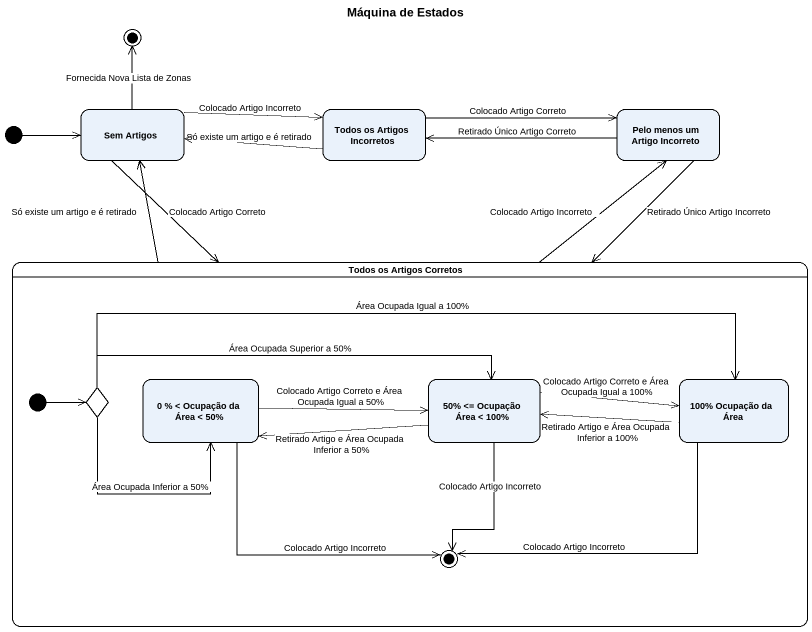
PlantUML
@startuml
title Máquina de Estados
hide empty description
state "Sem Artigos" as Sem_Artigos
state "Todos os Artigos Incorretos" as Todos_os_Artigos_Incorretos
state "Pelo menos um Artigo Incorreto" as Pelo_menos_um_Artigo
state "Todos os Artigos Corretos" as Todos_os_Artigos_Corretos {
  state choice1 <<choice>>
  state "0 % < Ocupação da Área < 50%" as s0_Ocupação_da_Área_50
  state "50% <= Ocupação Área < 100%" as s50_Ocupação_Área_100
  state "100% Ocupação da Área" as s100_Ocupação_da_Área
  [*] -right-> choice1
  s0_Ocupação_da_Área_50 -right-> [*] : Colocado Artigo Incorreto
  s50_Ocupação_Área_100 --> [*] : Colocado Artigo Incorreto
  s100_Ocupação_da_Área -left-> [*] : Colocado Artigo Incorreto
}
[*] -right-> Sem_Artigos
Sem_Artigos -right-> Todos_os_Artigos_Incorretos : Colocado Artigo Incorreto
Sem_Artigos --> Todos_os_Artigos_Corretos : Colocado Artigo Correto
Todos_os_Artigos_Incorretos -left-> Sem_Artigos : Só existe um artigo e é retirado
Todos_os_Artigos_Incorretos -right-> Pelo_menos_um_Artigo : Colocado Artigo Correto
Pelo_menos_um_Artigo -left-> Todos_os_Artigos_Incorretos : Retirado Único Artigo Correto
Pelo_menos_um_Artigo --> Todos_os_Artigos_Corretos : Retirado Único Artigo Incorreto
Todos_os_Artigos_Corretos -up-> Sem_Artigos : Só existe um artigo e é retirado
Todos_os_Artigos_Corretos -up-> Pelo_menos_um_Artigo : Colocado Artigo Incorreto
choice1 -right-> s0_Ocupação_da_Área_50 : Área Ocupada Inferior a 50%
choice1 -right-> s50_Ocupação_Área_100 : Área Ocupada Superior a 50%
choice1 -right-> s100_Ocupação_da_Área : Área Ocupada Igual a 100%
s0_Ocupação_da_Área_50 -right-> s50_Ocupação_Área_100 : Colocado Artigo Correto e Área Ocupada Igual a 50%
s50_Ocupação_Área_100 -left-> s0_Ocupação_da_Área_50 : Retirado Artigo e Área Ocupada Inferior a 50%
s50_Ocupação_Área_100 -right-> s100_Ocupação_da_Área : Colocado Artigo Correto e Área Ocupada Igual a 100%
s100_Ocupação_da_Área -left-> s50_Ocupação_Área_100 : Retirado Artigo e Área Ocupada Inferior a 100%
Sem_Artigos -up-> [*] : Fornecida Nova Lista de Zonas
@enduml
